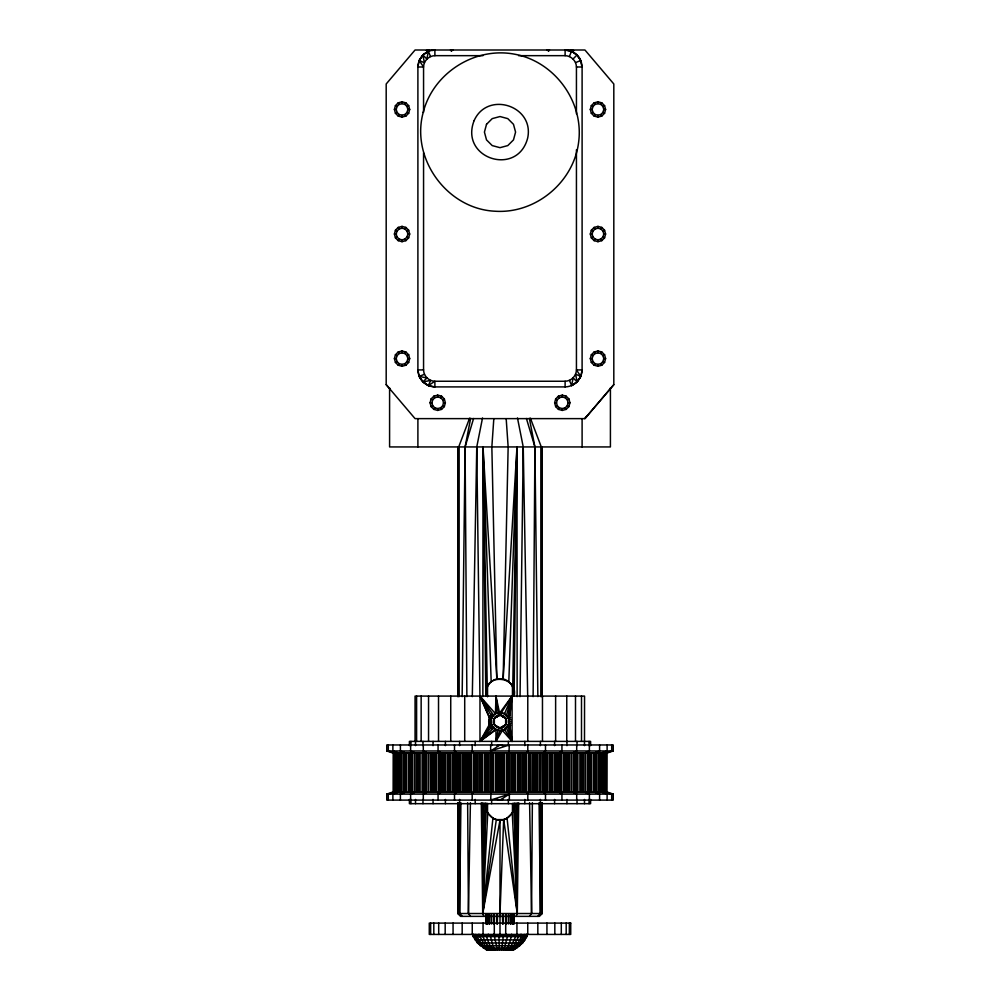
<?xml version="1.0" encoding="UTF-8"?>
<svg xmlns="http://www.w3.org/2000/svg" width="1000" height="1000" viewBox="0 0 1000 1000"><rect width="100%" height="100%" fill="white"/><g stroke="black" fill="none" stroke-linecap="round" stroke-linejoin="round"><path stroke-width="1.5" d="M482.8 802.738L482.725 913.525L483.875 916.363M482.863 696.625L483.013 446.938L496.85 678.888C489.338 680.812 485.175 688.363 485.8 695.8L483.013 446.938L491.175 681.625M485.85 802.837C484.462 811.388 491.075 820.175 500 820.1L500 936.575L505.988 934.425L507.488 936.575L503.738 950M514.087 914.775L514.087 924.038L513.975 914.775M457.987 802.738L457.762 913.525L460.575 916.363L539.425 916.363L542.238 913.525L542.238 802.738M458.2 696.625L458.7 446.938L469.625 418.125M507.488 936.575L511.675 934.425L511.662 936.575L516.775 934.425L518.638 936.575L513.75 945.7L509.312 950M537.7 916.363L540.388 913.525L540.6 802.738M540.812 696.625L541.3 446.938L530.375 418.125M486.025 914.775L485.975 924.038L485.913 914.775M487.812 924.038L487.875 914.775M529.462 916.363L531.562 913.525L532.362 802.738M533.125 696.625L534.913 446.938L529.362 418.375M510.6 924.038L510.675 914.775M512.362 924.038L512.463 914.775M462.3 916.363L459.613 913.525L460.913 802.738M462.15 696.625L465.087 446.938L470.637 418.375M494.363 924.038L494.475 914.775M503.062 924.038L503.188 914.775M514.15 692.688L516.987 446.938L503.15 678.888C510.662 680.812 514.825 688.363 514.2 695.8C518.188 676.4 485.575 672.625 485.85 692.688M516.125 916.363L517.275 913.525L518.688 802.738M520.05 696.625L523.237 446.938L517.475 417.975M451.337 50L451.325 50.888L452.262 50M484.288 803.112L482.725 913.525L500 820.1C508.925 820.175 515.538 811.388 514.15 802.837M470.538 916.363L468.438 913.525L470.412 802.738M472.3 696.625L476.763 446.938L482.525 417.975M512.75 686.55L516.987 446.938L517.137 696.625M489.663 924.038L489.85 914.775M505.975 924.038L506.188 914.775M497.3 924.038L497.55 914.775M492.925 818.2L482.725 913.525L485.85 805.938L482.725 913.525L496.325 819.613L492.925 818.2L487.738 813.025L482.725 913.525L481.312 802.738M508.825 681.625L516.987 446.938M500 913.525L503.675 819.613L507.075 818.2L512.263 813.025L517.275 913.525L503.675 819.613L496.325 819.613M511.675 934.425L509.675 942.975L505.763 950M493.8 418.963L491.85 446.938L496.85 678.888L503.15 678.888L508.15 446.938L506.2 418.963M491.637 724.613L489.363 725.438L488.675 721.575L489.363 717.7L491.637 718.525C495.1 707.55 512.712 714.013 508.363 724.613C504.913 735.537 487.262 729.112 491.637 718.525M489.938 950L485.138 945.7L479.862 936.575L483.225 934.425L482.987 936.575L485.712 942.975L491.5 950M490.9 720.362C491.587 715.4 496.463 711.712 501.438 712.5L512.087 696.087L512.087 741.388L502.388 730.438L495.962 741.388L495.962 729.737L479.975 741.388L479.975 696.087L490.9 720.362L492.05 726.162L495.412 729.525L500 730.75L504.588 729.525L508.862 723.938L512.087 696.087L500 712.55L498.787 715.738L494.338 718.3C489.825 725.413 501.763 732.3 505.662 724.837C510.175 717.725 498.237 710.837 494.338 718.3L494.338 724.837L500 728.112L505.662 724.837L505.662 718.3L500 715.025L494.338 718.3M517.2 802.738L517.275 913.525L514.15 805.938L517.275 913.525L507.075 818.2M508.862 719.188L512.087 696.087L504.588 713.625L508.862 719.188L512.087 741.388L504.588 729.525M513.275 950C519.275 946.637 525.438 941.4 526.9 934.425L526.9 936.575L522.587 942.975L513.45 950L486.6 950L477.488 942.975L473.188 936.575L473.1 934.425M497.925 730.512L495.962 741.388L500 730.75M511.912 950L520 942.975L524.237 934.425L524.175 936.575L526.225 934.425L526.55 936.575M423.562 112.275L423.562 66.988C423.675 60.912 428.8 55.788 434.888 55.663L434.888 50C425.763 50.2 418.075 57.862 417.9 66.988L417.9 369.925L419.188 376.425L422.038 380.688M507.95 716.975L512.087 696.087L506.488 715.075M576.438 149.75L576.438 369.925C576.325 376.012 571.2 381.125 565.112 381.25L434.888 381.25C428.8 381.138 423.675 376.012 423.562 369.925L417.9 369.925C418.088 379.05 425.75 386.737 434.888 386.912L565.112 386.912C574.275 386.763 581.9 379.062 582.1 369.925L582.1 66.988C581.862 57.938 574.362 49.925 565.112 50L565.112 55.663C571.2 55.775 576.325 60.912 576.438 66.988L576.438 113.837M419.212 60.5L424.387 62.725L422.875 54.988L426.838 59.013L428.387 51.3L422.875 54.975L419.188 60.487L417.9 66.988L423.562 66.988L419.212 60.5L422.875 54.988L428.387 51.3L430.525 56.537M580.788 376.413L575.612 374.188L577.125 381.925L573.162 377.9L571.613 385.613L577.125 381.938L580.788 376.413L582.1 369.925L576.438 369.925L580.788 376.413L577.125 381.938L571.613 385.613L569.475 380.387M501.625 950L503.237 936.575L505.988 934.425M497.35 727.55L497.688 726.775L498.787 727.412L494.338 724.837M487.625 950L479.225 942.975L475.25 936.575L475.763 934.425L475.825 936.575L478.975 934.425L479.862 936.575M491.062 792.35L490.65 800.1L509.35 794.112L508.938 792.35M508.938 752.712L509.35 744.963L490.65 750.962L491.062 752.712M394.4 109.45L395.425 105.638L398.212 102.837L402.038 101.812L405.863 102.837L408.663 105.638L409.688 109.45L408.663 113.275L405.863 116.075L402.038 117.1L398.212 116.075L395.425 113.275L394.4 109.45L396.238 109.45L397.013 106.55L399.137 104.425L402.038 103.65L404.938 104.425L407.062 106.55L407.837 109.45L407.062 112.362L404.938 114.488L402.038 115.262L399.137 114.488L397.013 112.362L396.238 109.45M394.4 234.025L395.425 230.212L398.212 227.413L402.038 226.388L405.863 227.413L408.663 230.212L409.688 234.025L408.663 237.85L405.863 240.65L402.038 241.675L398.212 240.65L395.425 237.85L394.4 234.025L396.238 234.025L397.013 231.125L399.137 229L402.038 228.225L404.938 229L407.062 231.125L407.837 234.025L407.062 236.938L404.938 239.062L402.038 239.838L399.137 239.062L397.013 236.938L396.238 234.025M394.4 358.6L395.425 354.787L398.212 351.987L402.038 350.962L405.863 351.987L408.663 354.787L409.688 358.6L408.663 362.425L405.863 365.225L402.038 366.25L398.212 365.225L395.425 362.425L394.4 358.6L396.238 358.6L397.013 355.7L399.137 353.575L402.038 352.8L404.938 353.575L407.062 355.7L407.837 358.6L407.062 361.512L404.938 363.638L402.038 364.412L399.137 363.638L397.013 361.512L396.238 358.6M430.062 402.775L431.087 398.95L433.888 396.15L437.713 395.125L441.538 396.15L444.338 398.95L445.363 402.775L444.338 406.6L441.538 409.387L437.713 410.412L433.888 409.387L431.087 406.6L430.062 402.775L431.912 402.775L432.688 399.875L434.812 397.75L437.713 396.962L440.613 397.75L442.738 399.875L443.512 402.775L442.738 405.675L440.613 407.8L437.713 408.575L434.812 407.8L432.688 405.675L431.912 402.775M590.312 109.45L591.337 105.638L594.138 102.837L597.962 101.812L601.788 102.837L604.575 105.638L605.6 109.45L604.575 113.275L601.788 116.075L597.962 117.1L594.138 116.075L591.337 113.275L590.312 109.45L592.163 109.45L592.938 106.55L595.062 104.425L597.962 103.65L600.862 104.425L602.987 106.55L603.763 109.45L602.987 112.362L600.862 114.488L597.962 115.262L595.062 114.488L592.938 112.362L592.163 109.45M590.312 234.025L591.337 230.212L594.138 227.413L597.962 226.388L601.788 227.413L604.575 230.212L605.6 234.025L604.575 237.85L601.788 240.65L597.962 241.675L594.138 240.65L591.337 237.85L590.312 234.025L592.163 234.025L592.938 231.125L595.062 229L597.962 228.225L600.862 229L602.987 231.125L603.763 234.025L602.987 236.938L600.862 239.062L597.962 239.838L595.062 239.062L592.938 236.938L592.163 234.025M554.637 402.775L555.662 398.95L558.462 396.15L562.288 395.125L566.112 396.15L568.913 398.95L569.938 402.775L568.913 406.6L566.112 409.387L562.288 410.412L558.462 409.387L555.662 406.6L554.637 402.775L556.487 402.775L557.263 399.875L559.388 397.75L562.288 396.962L565.188 397.75L567.312 399.875L568.088 402.775L567.312 405.675L565.188 407.8L562.288 408.575L559.388 407.8L557.263 405.675L556.487 402.775M590.312 358.6L591.337 354.787L594.138 351.987L597.962 350.962L601.788 351.987L604.575 354.787L605.6 358.6L604.575 362.425L601.788 365.225L597.962 366.25L594.138 365.225L591.337 362.425L590.312 358.6L592.163 358.6L592.938 355.7L595.062 353.575L597.962 352.8L600.862 353.575L602.987 355.7L603.763 358.6L602.987 361.512L600.862 363.638L597.962 364.412L595.062 363.638L592.938 361.512L592.163 358.6M475.25 936.575L473.775 934.425L473.188 936.575L526.9 936.575M473.587 418.5L465.087 446.938L466.875 696.625M526.225 934.425L521.425 942.975L512.762 950M569.375 56.5L571.512 51.25L577.075 54.925L579.825 58.487L582.1 66.988L576.438 66.988M512.725 811.888L513.675 809.613M419.2 376.425L426.912 377.975L422.887 381.938L428.387 385.6L430.625 380.425L422.887 381.938L419.2 376.425L424.425 374.288M502.65 715.6L502.312 716.363L505.662 718.3L500 715.025L495.962 696.087L495.462 713.688L479.975 696.087L490.975 721.562L479.975 741.388L495.412 729.525M499.462 950L498.913 936.575L500 934.425M398.212 116.075L399.137 114.488M404.938 104.425L405.863 102.837M398.212 240.65L399.137 239.062M404.938 229L405.863 227.413M398.212 365.225L399.137 363.638M404.938 353.575L405.863 351.987M594.138 116.075L595.062 114.488M600.862 104.425L601.788 102.837M433.888 409.387L434.812 407.8M440.613 397.75L441.538 396.15M594.138 240.65L595.062 239.062M600.862 229L601.788 227.413M558.462 409.387L559.388 407.8M565.188 397.75L566.112 396.15M594.138 365.225L595.062 363.638M600.862 353.575L601.788 351.987M493.512 728.062L479.975 741.388L491.138 723.95M516.775 934.425L511.275 945.7L507.638 950M501.55 712.812L500 715.025L497.688 716.363L497.35 715.6L498.787 715.738M503.35 716.963L503.85 716.287L504.875 717.212M479.975 741.388L492.05 726.162M478.975 934.425L477.262 936.575L478.913 939.912L483.225 945.7L488.638 950M495.225 950L492.962 945.7L490.462 936.575L488.325 934.425L486.55 936.575L487.525 939.912L490.075 945.7L493.275 950M613.812 384.65L584.938 418.625L415.062 418.625L386.188 384.65L386.188 83.975L415.062 50L584.938 50L613.812 83.975L613.812 384.65L584.8 418.625L588.425 414.525M549.513 50L548.675 50.888L547.737 50M573.088 58.938L577.075 54.925M518.638 936.575L521.025 934.425L523.812 936.575M495.125 725.925L500 728.112L505.662 724.837L503.35 726.175L503.85 726.85M456.55 792.35L454.513 794.112L454.513 800.1M543.45 752.712L545.487 750.962L545.487 744.963M493.188 727.288L491.325 728.85L494.288 728.388M510.75 950L518.05 942.975L521.5 936.575L521.025 934.425M428.387 385.6L434.888 381.25L434.888 386.912L428.387 385.6L422.887 381.938M502.95 745.662L500 744.963L490.65 750.962L490.65 744.963M497.05 799.4L500 800.1L509.35 794.112L509.35 800.1M438.062 744.963L438.062 750.962L440.85 752.712L440.838 792.35L438.062 794.112L438.062 800.1M490.462 936.575L494.012 934.425L498.913 936.575M496.65 716.963L495.125 717.212L496.65 716.963L496.15 716.287M395.425 113.275L397.013 112.362M407.062 106.55L408.663 105.638M591.337 113.275L592.938 112.362M602.987 106.55L604.575 105.638M395.425 237.85L397.013 236.938M407.062 231.125L408.663 230.212M591.337 237.85L592.938 236.938M602.987 231.125L604.575 230.212M395.425 362.425L397.013 361.512M407.062 355.7L408.663 354.787M431.087 406.6L432.688 405.675M442.738 399.875L444.338 398.95M591.337 362.425L592.938 361.512M602.987 355.7L604.575 354.787M555.662 406.6L557.263 405.675M567.312 399.875L568.913 398.95M490.188 727.237L492.3 726.012M507.7 717.125L509.812 715.913M426.75 792.35L423.3 794.112L423.3 800.1M573.25 752.712L576.7 750.962L576.7 744.963M414.65 792.35L410.625 794.112L410.625 800.1M585.35 752.712L589.375 750.962L589.375 744.963M488.325 934.425L483.237 936.575L483.225 934.425M575.575 62.625L580.8 60.45L577.762 56.425M404.888 792.35L400.4 794.112L400.4 800.1M595.112 752.712L599.6 750.962L599.6 744.963M508.363 718.525L510.637 717.7M397.713 792.35L392.887 794.112L392.887 800.1M602.288 752.712L607.112 750.962L607.112 744.963M393.325 792.35L388.3 794.112L388.3 800.1M606.675 752.712L611.7 750.962L611.7 744.963M386.75 794.112L391.85 792.35L608.15 792.35L613.25 794.112L613.25 800.1L386.75 800.1L386.75 794.112L613.25 794.112M613.25 750.962L608.15 752.712L391.85 752.712L386.75 750.962L386.75 744.963L613.25 744.963L613.25 750.962L386.75 750.962M497.05 745.662L500 744.963M500 800.1L502.95 799.4M426.325 50.575L429.225 50M432.325 50.5L434.888 50M488.85 723.538L491.238 723.112M508.762 720.025L511.15 719.6M503.35 726.175L504.45 725.537M493.5 722.262L494.338 722.175M505.662 720.975L506.5 720.875M434.888 55.663L482.95 55.663M518.6 55.663L565.112 55.663M407.837 109.45L409.688 109.45M603.763 109.45L605.6 109.45M407.837 234.025L409.688 234.025M603.763 234.025L605.6 234.025M407.837 358.6L409.688 358.6M603.763 358.6L605.6 358.6M443.512 402.775L445.363 402.775M568.088 402.775L569.938 402.775M488.675 721.575L491.112 721.575M508.888 721.575L511.325 721.575M475.138 939.912L524.95 939.912M477.488 942.975L522.587 942.975M480.213 945.7L519.85 945.7M483.263 948.062L516.788 948.062M505.662 722.175L506.5 722.262M493.5 720.875L494.338 720.975M488.85 719.6L491.238 720.025M508.762 723.112L511.15 723.538M570.775 50L573.675 50.575M565.112 50L573.612 52.275L575.688 54.35M606.675 792.35L611.7 794.112L611.7 800.1M393.325 752.712L388.3 750.962L388.3 744.963M501.438 712.5L504.588 713.625M508.363 724.613L510.637 725.438M602.288 792.35L607.112 794.112L607.112 800.1M397.713 752.712L392.887 750.962L392.887 744.963M595.112 792.35L599.6 794.112L599.6 800.1M404.888 752.712L400.4 750.962L400.4 744.963M585.35 792.35L589.375 794.112L589.375 800.1M414.65 752.712L410.625 750.962L410.625 744.963M573.25 792.35L576.7 794.112L576.7 800.1M426.75 752.712L423.3 750.962L423.3 744.963M591.337 105.638L592.938 106.55M602.987 112.362L604.575 113.275M395.425 105.638L397.013 106.55M407.062 112.362L408.663 113.275M591.337 230.212L592.938 231.125M602.987 236.938L604.575 237.85M395.425 230.212L397.013 231.125M407.062 236.938L408.663 237.85M591.337 354.787L592.938 355.7M602.987 361.512L604.575 362.425M555.662 398.95L557.263 399.875M567.312 405.675L568.913 406.6M395.425 354.787L397.013 355.7M407.062 361.512L408.663 362.425M442.738 405.675L444.338 406.6M431.087 398.95L432.688 399.875M498.787 727.412L500 728.112L502.312 726.775L502.65 727.55L501.337 727.962M490.188 715.913L492.3 717.125M507.7 726.012L509.812 727.237M486.938 950L478.075 942.975L473.888 936.575L473.775 934.425M491.325 714.287L493.188 715.863M543.45 792.35L545.487 794.112L545.487 800.1M456.55 752.712L454.513 750.962L454.513 744.963M450.487 50L451.325 50.888L453.288 50M386.188 384.65L390.188 389.338M493.512 715.075L479.975 696.087L492.05 716.975M594.138 102.837L595.062 104.425M600.862 114.488L601.788 116.075M594.138 227.413L595.062 229M600.862 239.062L601.788 240.65M594.138 351.987L595.062 353.575M600.862 363.638L601.788 365.225M398.212 102.837L399.137 104.425M404.938 114.488L405.863 116.075M558.462 396.15L559.388 397.75M565.188 407.8L566.112 409.387M398.212 227.413L399.137 229M404.938 239.062L405.863 240.65M433.888 396.15L434.812 397.75M440.613 407.8L441.538 409.387M398.212 351.987L399.137 353.575M404.938 363.638L405.863 365.225M506.488 728.062L512.087 741.388L508.862 723.938M486.337 809.625L487.275 811.888M497.312 950L494.012 934.425M526.413 418.5L534.913 446.938L537.85 696.625M507.95 726.162L512.087 741.388M498.075 712.6L495.962 696.087L495.962 713.325M498.45 712.812L498.663 715.175M502.45 914.775L502.7 924.038M493.812 914.775L494.025 924.038M510.15 914.775L510.337 924.038M523.237 446.938L527.7 696.625M529.587 802.738L531.562 913.525M483.013 446.938L487.25 686.55M548.663 50L548.675 50.888L546.712 50M515.712 803.112L517.275 913.525M505.525 914.775L505.637 924.038M496.812 914.775L496.938 924.038M476.763 446.938L479.95 696.625M539.087 802.738L540.388 913.525M487.537 914.775L487.638 924.038M512.125 914.775L512.188 924.038M489.325 914.775L489.4 924.038M467.638 802.738L468.438 913.525M541.3 446.938L541.8 696.625M542.013 802.738L542.238 913.525L457.762 913.525L457.762 802.738M458.7 446.938L459.188 696.625M459.4 802.738L459.613 913.525M610.413 387.812L610.413 446.938L389.588 446.938L389.588 387.812M606.375 752.712L606.375 792.35M606.062 752.712L606.062 792.35M605.638 752.712L605.55 792.35M605.513 752.712L605.513 792.35M605.225 752.712L605.225 792.35M605.05 752.712L605.05 792.35M604.712 752.712L604.712 792.35M604.263 752.712L604.263 792.35M603.35 752.712L603.337 792.35M603.162 752.712L603.162 792.35M602.8 752.712L602.825 792.35M602.587 752.712L602.587 792.35M602.212 752.712L602.212 792.35M601.75 752.712L601.75 792.35M600.05 752.712L599.987 792.35M599.913 752.712L599.788 792.35M599.6 752.712L599.6 792.35M599.25 752.712L599.25 792.35M598.987 752.712L598.987 792.35M598.587 752.712L598.587 792.35M598.125 752.712L598.125 792.35M597.962 101.812L597.962 103.65M597.962 115.262L597.962 117.1M597.962 226.388L597.962 228.225M597.962 239.838L597.962 241.675M597.962 350.962L597.962 352.8M597.962 364.412L597.962 366.25M596.15 752.712L596.15 792.35M595.65 752.712L595.562 792.35M595.538 752.712L595.538 792.35M594.612 752.712L594.612 792.35M594.312 752.712L594.312 792.35M593.888 752.712L593.888 792.35M593.413 752.712L593.413 792.35M591.45 752.712L591.45 792.35M590.6 745.638L590.6 741.388L409.4 741.388L409.4 745.638M590.6 799.425L590.6 803.675L409.4 803.675L409.4 799.425M590.212 752.712L590.163 792.35M589.938 752.712L590.05 792.35M589.062 741.388L589.062 745.638M588.925 752.712L588.925 792.35M589.062 799.425L589.062 803.675M588.587 752.712L588.587 792.35M588.15 752.712L588.15 792.35M587.688 752.712L587.688 792.35M585.75 752.712L585.75 792.35M584.487 745.638L584.55 696.087L415.062 696.087L415.062 741.388M584.487 799.425L584.487 803.675M583.775 752.712L583.775 792.35M583.575 752.712L583.575 792.35M582.275 752.712L582.275 792.35M582.1 418.938L582.1 446.938M581.912 752.712L581.912 792.35M581.5 696.087L581.5 741.388M581.45 752.712L581.45 792.35M581 752.712L581 792.35M579.113 752.712L579.113 792.35M577.025 741.388L577.025 745.638M577.125 752.712L577.125 792.35M577.025 799.425L577.025 803.675M576.925 752.712L576.925 792.35M576.763 752.712L576.763 792.35M576.487 752.712L576.425 792.35L576.175 752.712M575.562 752.712L575.562 792.35M575.5 696.087L575.5 741.388M574.725 752.712L574.725 792.35M574.325 752.712L574.325 792.35M573.862 752.712L573.862 792.35M573.425 752.712L573.425 792.35M571.6 752.712L571.6 792.35M569.637 752.712L569.637 792.35M569.438 752.712L569.438 792.35M569.35 923.1L569.35 934.425M569.25 752.712L569.25 792.35M567.95 752.712L567.95 792.35M567.788 792.35L567.663 752.712L567.6 792.35M566.95 741.388L566.95 745.638M566.95 799.425L566.95 803.675M566.763 696.087L566.763 741.388M566.35 752.712L566.35 792.35M566.188 923.1L566.188 934.425M565.925 752.712L565.925 792.35M565.462 752.712L565.462 792.35M565.112 381.25L565.112 386.912M565.037 752.712L565.037 792.35M563.312 752.712L563.312 792.35M562.288 395.125L562.288 396.962M562.288 408.575L562.288 410.412M561.938 744.963L561.938 750.962L559.15 752.712L559.237 792.35L561.938 794.112L561.938 800.1M561.388 752.712L561.388 792.35M561.175 752.712L561.175 792.35M561.3 923.1L561.3 934.425M560.988 752.712L560.988 792.35M559.4 752.712L559.388 792.35M559.025 752.712L558.975 792.35M557.25 752.712L557.25 792.35M556.812 752.712L556.812 792.35M556.35 752.712L556.35 792.35M555.95 752.712L555.95 792.35M555.625 696.087L555.625 741.388M554.825 923.1L554.825 934.425M554.6 741.388L554.6 745.638M554.6 799.425L554.6 803.675M554.325 752.712L554.325 792.35M552.463 752.712L552.463 792.35M552.263 752.712L552.263 792.35M552.062 752.712L552.062 792.35M550.337 752.712L550.337 792.35M549.712 752.712L549.738 792.35M549.362 752.712L549.362 792.35M547.525 752.712L547.525 792.35M547.075 752.712L547.075 792.35M546.938 923.1L546.938 934.425M546.613 752.712L546.613 792.35M546.237 752.712L546.237 792.35M544.75 752.712L544.75 792.35M542.975 752.712L542.975 792.35M542.762 752.712L542.762 792.35M542.463 696.087L542.463 741.388M542.55 752.712L542.55 792.35M542.238 446.938L542.238 696.625M540.75 752.712L540.575 792.35M540.388 741.388L540.388 745.638M540.45 752.712L540.45 792.35M540.388 799.425L540.388 803.675M539.875 752.712L539.9 792.35M539.587 752.712L539.587 792.35M539.2 752.712L539.2 792.35M537.825 923.1L537.825 934.425M537.275 752.712L537.275 792.35M536.812 752.712L536.812 792.35M536.375 752.712L536.375 792.35M536.025 752.712L536.025 792.35M534.675 752.712L534.675 792.35M533 752.712L533 792.35M532.8 752.712L532.8 792.35M532.587 752.712L532.587 792.35M530.7 752.712L530.7 792.35M530.375 752.712L530.513 792.35M529.637 752.712L529.637 792.35M529.4 752.712L529.3 792.35M529.025 752.712L529.025 792.35M528.612 752.712L528.612 792.35M527.775 696.087L527.775 741.388M527.8 744.963L527.8 750.962L526.55 752.712L526.625 792.35L527.8 794.112L527.8 800.1M527.75 923.1L527.75 934.425M526.15 752.712L526.15 792.35M525.725 752.712L525.725 792.35M525.413 752.712L525.413 792.35M524.8 741.388L524.8 745.638M524.8 799.425L524.8 803.675M524.225 752.712L524.225 792.35M522.663 752.712L522.663 792.35M522.475 752.712L522.475 792.35M522.263 752.712L522.263 792.35M520.325 752.712L520.325 792.35M519.975 752.712L520.125 792.35M519.05 752.712L519.05 792.35M518.6 752.712L518.6 792.35M518.462 752.712L518.462 792.35M518.138 752.712L518.138 792.35M517.712 752.712L517.712 792.35M516.938 923.1L516.938 934.425M515.675 752.712L515.675 792.35M515.212 752.712L515.212 792.35M514.8 752.712L514.8 792.35M514.525 752.712L514.525 792.35M513.513 752.712L513.513 792.35M513.462 914.775L513.462 924.038M512.463 685.962L512.463 696.787M512.463 803.388L512.463 812.663M512.087 752.712L512.087 792.35M511.9 752.712L511.9 792.35M511.688 752.712L511.688 792.35M509.725 752.712L509.725 792.35M509.513 752.712L509.513 792.35M509.35 752.712L509.35 792.35M508.363 741.388L508.363 745.638M508.363 799.425L508.363 803.675M508.325 914.775L508.325 924.038M508.237 752.712L508.237 792.35M507.6 752.712L507.6 792.35M507.413 752.712L507.413 792.35M507.062 752.712L507.062 792.35M506.613 752.712L506.613 792.35M505.7 923.1L505.7 934.425M504.55 752.712L504.55 792.35M504.1 752.712L504.1 792.35M503.713 752.712L503.713 792.35M503.488 752.712L503.488 792.35M502.65 752.712L502.65 792.35M501.2 752.712L501.375 792.35M500.988 752.712L500.988 792.35M499.012 752.712L499.012 792.35M498.8 752.712L498.8 792.35M498.625 752.712L498.625 792.35M497.35 752.712L497.35 792.35M496.512 752.712L496.512 792.35M496.287 752.712L496.287 792.35M495.9 752.712L495.9 792.35M495.45 752.712L495.45 792.35M494.3 923.1L494.3 934.425M493.387 752.712L493.387 792.35M492.938 752.712L492.938 792.35M492.587 752.712L492.587 792.35M492.4 752.712L492.4 792.35M491.637 741.388L491.637 745.638M491.763 752.712L491.763 792.35M491.637 799.425L491.637 803.675M491.675 914.775L491.675 924.038M490.65 752.712L490.65 792.35M490.487 752.712L490.487 792.35M490.275 752.712L490.275 792.35M488.312 752.712L488.312 792.35M488.1 752.712L488.1 792.35M487.912 752.712L487.912 792.35M487.537 685.962L487.537 696.787M487.537 803.388L487.537 812.663M486.488 752.712L486.488 792.35M486.538 914.775L486.538 924.038M485.475 752.712L485.475 792.35M485.2 752.712L485.2 792.35M484.787 752.712L484.787 792.35M484.325 752.712L484.325 792.35M483.062 923.1L483.062 934.425M482.287 752.712L482.287 792.35M481.863 752.712L481.863 792.35M481.538 752.712L481.4 792.35M480.95 752.712L480.95 792.35M480.025 752.712L480.025 792.35M479.875 752.712L479.875 792.35M479.675 752.712L479.675 792.35M477.738 752.712L477.738 792.35M477.525 752.712L477.525 792.35M477.337 752.712L477.337 792.35M475.775 752.712L475.775 792.35M475.2 741.388L475.2 745.638M475.2 799.425L475.2 803.675M474.588 752.712L474.588 792.35M474.275 752.712L474.275 792.35M473.85 752.712L473.85 792.35M472.25 923.1L472.25 934.425M472.2 744.963L472.2 750.962L473.45 752.712L473.375 792.35L472.2 794.112L472.2 800.1M471.388 752.712L471.388 792.35M470.975 752.712L470.975 792.35M470.7 752.712L470.6 792.35M470.363 752.712L470.363 792.35M469.625 752.712L469.625 792.35M469.487 752.712L469.487 792.35M469.3 752.712L469.3 792.35M467.413 752.712L467.413 792.35M467.2 752.712L467.2 792.35M467 752.712L467 792.35M465.325 752.712L465.325 792.35M464.712 696.087L464.712 741.388M463.975 752.712L463.975 792.35M463.625 752.712L463.625 792.35M463.188 752.712L463.188 792.35M462.725 752.712L462.725 792.35M462.175 923.1L462.175 934.425M460.8 752.712L460.8 792.35M460.412 752.712L460.412 792.35M459.613 741.388L459.613 745.638M459.55 752.712L459.55 792.35M459.613 799.425L459.613 803.675M459.425 752.712L459.425 792.35M459.25 752.712L459.25 792.35M457.762 446.938L457.762 696.625M457.45 752.712L457.45 792.35M457.238 752.712L457.238 792.35M457.025 752.712L457.025 792.35M455.25 752.712L455.25 792.35M453.762 752.712L453.762 792.35M453.387 752.712L453.387 792.35M453.062 923.1L453.062 934.425M452.925 752.712L452.925 792.35M452.475 752.712L452.475 792.35M450.737 696.087L450.737 741.388M450.637 752.712L450.637 792.35M450.262 752.712L450.288 792.35M450.087 752.712L450.087 792.35M449.812 752.712L449.913 792.35M449.663 752.712L449.663 792.35M447.938 752.712L447.938 792.35M447.738 752.712L447.738 792.35M447.537 752.712L447.537 792.35M445.675 752.712L445.675 792.35M445.4 741.388L445.4 745.638M445.4 799.425L445.4 803.675M445.175 923.1L445.175 934.425M444.05 752.712L444.05 792.35M443.65 752.712L443.65 792.35M443.188 752.712L443.188 792.35M442.75 752.712L442.75 792.35M440.975 752.712L441.025 792.35M440.6 752.712L440.763 792.35M440.55 752.712L440.55 792.35M439.012 752.712L439.012 792.35M438.825 752.712L438.825 792.35M438.7 923.1L438.7 934.425M438.525 696.087L438.525 741.388M438.612 752.712L438.612 792.35M437.713 395.125L437.713 396.962M437.713 408.575L437.713 410.412M436.688 752.712L436.688 792.35M434.963 752.712L434.963 792.35M434.538 752.712L434.538 792.35M434.075 752.712L434.075 792.35M433.812 923.1L433.812 934.425M433.65 752.712L433.65 792.35M433.05 741.388L433.05 745.638M433.05 799.425L433.05 803.675M432.4 752.712L432.212 792.35M432.05 752.712L432.05 792.35M431.75 752.712L431.763 792.35M430.562 752.712L430.75 792.35M430.65 923.1L430.65 934.425M430.363 752.712L430.363 792.35M428.55 696.087L428.55 741.388M428.4 752.712L428.4 792.35M426.575 752.712L426.575 792.35M426.138 752.712L426.138 792.35M425.675 752.712L425.675 792.35M425.275 752.712L425.275 792.35M424.438 752.712L424.438 792.35M423.825 752.712L423.825 792.35M423.562 152.875L423.562 369.925M423.512 752.712L423.575 792.35M423.237 752.712L423.075 792.35M422.975 741.388L422.975 745.638M422.875 752.712L422.875 792.35M422.975 799.425L422.975 803.675M421.15 696.087L421.15 741.388M420.887 752.712L420.887 792.35M419 752.712L419 792.35M418.55 752.712L418.55 792.35M418.088 752.712L418.088 792.35M417.9 418.938L417.9 446.938M417.725 752.712L417.725 792.35M416.6 696.087L416.6 741.388M416.425 752.712L416.4 792.35M416.225 752.712L416.213 792.35M415.513 741.388L415.513 745.638M415.513 799.425L415.513 803.675M414.25 752.712L414.25 792.35M412.312 752.712L412.312 792.35M411.85 752.712L411.85 792.35M411.413 752.712L411.413 792.35M411.075 752.712L411.075 792.35M410.938 741.388L410.938 745.638M410.938 799.425L410.938 803.675M410.062 752.712L409.95 792.35M409.837 752.712L409.787 792.35M408.55 752.712L408.55 792.35M406.587 752.712L406.587 792.35M406.112 752.712L406.112 792.35M405.688 752.712L405.688 792.35M405.387 752.712L405.387 792.35M404.438 752.712L404.462 792.35M403.85 752.712L403.85 792.35M402.038 101.812L402.038 103.65M402.038 115.262L402.038 117.1M402.038 226.388L402.038 228.225M402.038 239.838L402.038 241.675M402.038 350.962L402.038 352.8M402.038 364.412L402.038 366.25M401.875 752.712L401.875 792.35M401.413 752.712L401.413 792.35M401.012 752.712L401.012 792.35M400.75 752.712L400.75 792.35M400.4 752.712L400.4 792.35M400.213 752.712L400.213 792.35L400.012 752.712M398.25 752.712L398.25 792.35M397.788 752.712L397.788 792.35M397.413 752.712L397.413 792.35M397.2 752.712L397.175 792.35M396.838 752.712L396.838 792.35M396.65 752.712L396.662 792.35M395.737 752.712L395.737 792.35M395.288 752.712L395.288 792.35M394.95 752.712L394.95 792.35M394.775 752.712L394.775 792.35M394.363 752.712L394.45 792.35M393.938 752.712L393.938 792.35M423.212 112.387C410.513 158.663 447.088 209 495.025 211.225C535.55 213.975 573.763 182.362 578.65 142.037C583.938 101.775 554.788 61.65 514.85 54.237C474.988 46.425 433.125 73 423.212 112.387M501.337 715.175L502.312 716.363L501.337 715.175M474.137 120.588C459.225 158.412 517.525 177.35 527.688 137.988C534.513 105.787 487.55 90.525 474.137 120.588M486.512 124.325L484.425 132.1L486.512 139.887L492.212 145.588L500 147.675L507.788 145.588L513.488 139.887L515.575 132.1L513.488 124.325L507.788 118.625L500 116.538L492.212 118.625L486.512 124.325M570.725 923.1L429.275 923.1L429.275 934.425L570.725 934.425L570.725 923.1M606.613 792.35L606.613 752.712L606.525 792.35M568.337 792.35L568.337 752.712L568.25 792.35M550.188 792.35L550.188 752.712L550.087 792.35M460.175 792.35L460.175 752.712L460.125 792.35M393.5 792.35L393.475 752.712L393.387 792.35"/></g></svg>
